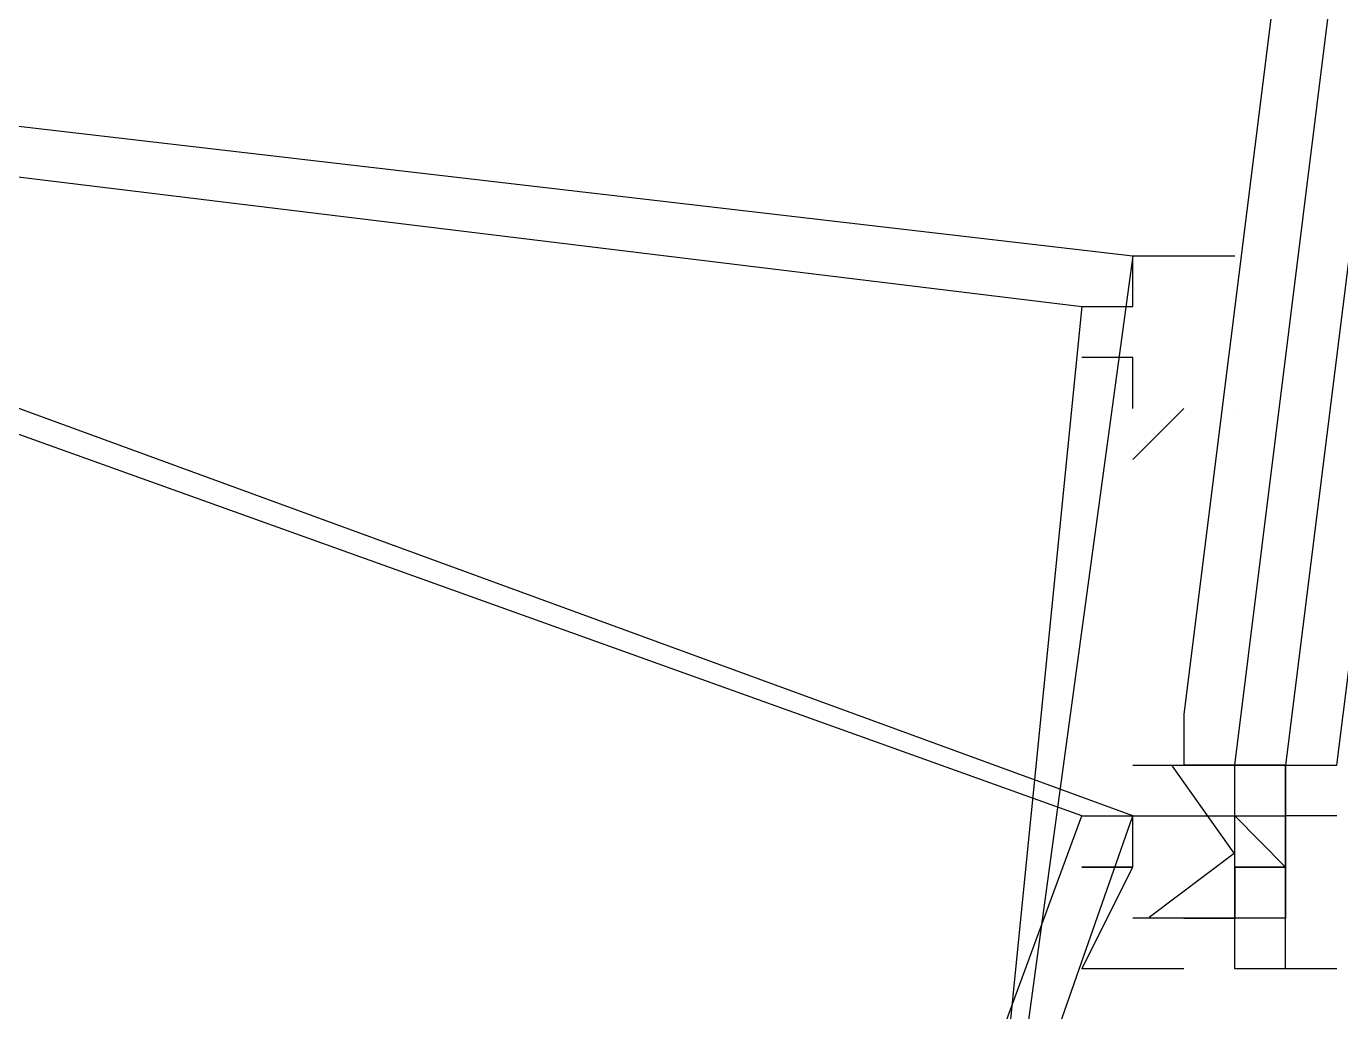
# Model space of a CAD drawing. Header units: feet. Extents: x -84 to 198, y -22 to 181.
# Drawn here: x 137.6038 to 137.9477, y 103.2066 to 103.4644 of the extents above; entities that cross this region are included whole.
import ezdxf

# ---------------------------------------------------------------- set-up
doc = ezdxf.new("R2010")
doc.units = ezdxf.units.FT
doc.layers.add('A-LINEA', color=7, linetype='CONTINUOUS')

msp = doc.modelspace()

# ---------------------------------------------------------------- linework, layer by layer
at = {"layer": 'A-LINEA'}
for p, q in [((137.8933, 103.3911), (137.8933, 103.3911)), ((137.8933, 103.3911), (137.8933, 103.3911)), ((137.8933, 103.2711), (137.8933, 103.2711)), ((137.8933, 103.2711), (137.8933, 103.2711)), ((137.9067, 103.2711), (137.9067, 103.2711)), ((137.9067, 103.2711), (137.9067, 103.2711)), ((137.9067, 103.2711), (137.9067, 103.2711)), ((137.9067, 103.2711), (137.9067, 103.2711)), ((137.9067, 103.2711), (137.9067, 103.2711)), ((137.9067, 103.2711), (137.9067, 103.2711)), ((137.9067, 103.2711), (137.9067, 103.2711)), ((137.9067, 103.2711), (137.9067, 103.2711)), ((137.92, 103.2711), (137.9067, 103.2711)), ((137.9067, 103.2711), (137.9067, 103.2711)), ((137.9067, 103.2711), (137.9067, 103.2711)), ((137.9067, 103.2711), (137.9067, 103.2711)), ((137.9067, 103.2711), (137.9067, 103.2711)), ((137.9067, 103.2711), (137.9067, 103.2711)), ((137.9067, 103.2711), (137.9067, 103.2711)), ((137.9067, 103.2711), (137.9067, 103.2711)), ((137.9067, 103.2711), (137.9067, 103.2711)), ((137.92, 103.2711), (137.9067, 103.2711)), ((137.92, 103.2711), (137.9333, 103.2711)), ((137.92, 103.2711), (137.92, 103.2711)), ((137.92, 103.2578), (137.92, 103.2711)), ((137.92, 103.2711), (137.92, 103.2711)), ((137.92, 103.2711), (137.92, 103.2711)), ((137.92, 103.2711), (137.92, 103.2711)), ((137.92, 103.2711), (137.92, 103.2711)), ((137.92, 103.2711), (137.92, 103.2711)), ((137.92, 103.2711), (137.92, 103.2711)), ((137.92, 103.2711), (137.92, 103.2711)), ((137.92, 103.2711), (137.92, 103.2711)), ((137.92, 103.2711), (137.92, 103.2711)), ((137.92, 103.2711), (137.92, 103.2711)), ((137.92, 103.2711), (137.92, 103.2711)), ((137.92, 103.2711), (137.92, 103.2711)), ((137.92, 103.2711), (137.92, 103.2711)), ((137.9333, 103.2711), (137.92, 103.2711)), ((137.92, 103.2711), (137.92, 103.2711)), ((137.92, 103.2711), (137.92, 103.2711)), ((137.92, 103.2711), (137.92, 103.2711)), ((137.92, 103.2711), (137.92, 103.2711)), ((137.92, 103.2711), (137.92, 103.2711)), ((137.92, 103.2711), (137.92, 103.2711)), ((137.92, 103.2711), (137.92, 103.2711)), ((137.92, 103.2711), (137.92, 103.2711)), ((137.92, 103.2711), (137.92, 103.2711)), ((137.92, 103.2711), (137.92, 103.2711)), ((137.92, 103.2711), (137.92, 103.2711)), ((137.92, 103.2711), (137.9333, 103.2711)), ((137.92, 103.2711), (137.92, 103.2711)), ((137.92, 103.2578), (137.92, 103.2711)), ((137.92, 103.2711), (137.92, 103.2711)), ((137.92, 103.2711), (137.92, 103.2711)), ((137.92, 103.2711), (137.92, 103.2711)), ((137.92, 103.2711), (137.92, 103.2711)), ((137.92, 103.2711), (137.92, 103.2711)), ((137.92, 103.2711), (137.92, 103.2711)), ((137.92, 103.2711), (137.92, 103.2711)), ((137.92, 103.2711), (137.92, 103.2711)), ((137.92, 103.2711), (137.92, 103.2711)), ((137.92, 103.2711), (137.92, 103.2711)), ((137.92, 103.2711), (137.92, 103.2711)), ((137.92, 103.2711), (137.92, 103.2711)), ((137.92, 103.2711), (137.92, 103.2711)), ((137.9333, 103.2711), (137.92, 103.2711)), ((137.92, 103.2711), (137.92, 103.2711)), ((137.92, 103.2711), (137.92, 103.2711)), ((137.92, 103.2711), (137.92, 103.2711)), ((137.92, 103.2711), (137.92, 103.2711)), ((137.92, 103.2711), (137.92, 103.2711)), ((137.92, 103.2711), (137.92, 103.2711)), ((137.92, 103.2711), (137.92, 103.2711)), ((137.92, 103.2711), (137.92, 103.2711)), ((137.92, 103.2711), (137.92, 103.2711)), ((137.92, 103.2711), (137.92, 103.2711)), ((137.92, 103.2711), (137.92, 103.2711)), ((137.9333, 103.2711), (137.9333, 103.2711)), ((137.9333, 103.2578), (137.9333, 103.2711)), ((137.9333, 103.2711), (137.9333, 103.2711)), ((137.9333, 103.2711), (137.9333, 103.2711)), ((137.9333, 103.2711), (137.9333, 103.2711)), ((137.9333, 103.2711), (137.9333, 103.2711)), ((137.9333, 103.2711), (137.9467, 103.2711)), ((137.9333, 103.2711), (137.9333, 103.2711)), ((137.9333, 103.2711), (137.9333, 103.2711)), ((137.9333, 103.2711), (137.9333, 103.2711)), ((137.9333, 103.2711), (137.9333, 103.2711)), ((137.9333, 103.2711), (137.9333, 103.2711)), ((137.9333, 103.2711), (137.9333, 103.2711)), ((137.9333, 103.2711), (137.9467, 103.2711)), ((137.9333, 103.2578), (137.9333, 103.2711)), ((137.9333, 103.2578), (137.9333, 103.2711)), ((137.9333, 103.2711), (137.9333, 103.2711)), ((137.9333, 103.2711), (137.9333, 103.2578)), ((137.9333, 103.2711), (137.9333, 103.2711)), ((137.9333, 103.2711), (137.9333, 103.2711)), ((137.9333, 103.2711), (137.9333, 103.2711)), ((137.9333, 103.2711), (137.9333, 103.2711)), ((137.9333, 103.2711), (137.9333, 103.2711)), ((137.9333, 103.2711), (137.9333, 103.2711)), ((137.9333, 103.2711), (137.9333, 103.2711)), ((137.9333, 103.2711), (137.9333, 103.2711)), ((137.9333, 103.2578), (137.9333, 103.2711)), ((137.9333, 103.2711), (137.9333, 103.2711)), ((137.9333, 103.2711), (137.9333, 103.2711)), ((137.9333, 103.2711), (137.9333, 103.2711)), ((137.9333, 103.2711), (137.9333, 103.2711)), ((137.9333, 103.2711), (137.9467, 103.2711)), ((137.9333, 103.2711), (137.9333, 103.2711)), ((137.9333, 103.2711), (137.9333, 103.2711)), ((137.9333, 103.2711), (137.9333, 103.2711)), ((137.9333, 103.2711), (137.9333, 103.2711)), ((137.9333, 103.2711), (137.9333, 103.2711)), ((137.9333, 103.2711), (137.9333, 103.2711)), ((137.9333, 103.2711), (137.9467, 103.2711)), ((137.9333, 103.2578), (137.9333, 103.2711)), ((137.9333, 103.2578), (137.9333, 103.2711)), ((137.9333, 103.2711), (137.9333, 103.2711)), ((137.9333, 103.2711), (137.9333, 103.2578)), ((137.9333, 103.2711), (137.9333, 103.2711)), ((137.9333, 103.2711), (137.9333, 103.2711)), ((137.9333, 103.2711), (137.9333, 103.2711)), ((137.9333, 103.2711), (137.9333, 103.2711)), ((137.9333, 103.2711), (137.9333, 103.2711)), ((137.9333, 103.2711), (137.9333, 103.2711)), ((137.9333, 103.2711), (137.9333, 103.2711)), ((137.9467, 103.2711), (137.9467, 103.2711)), ((137.9467, 103.2711), (137.9467, 103.2711)), ((137.9467, 103.2711), (137.9467, 103.2711)), ((137.9467, 103.2711), (137.9467, 103.2711)), ((137.9467, 103.2711), (137.9467, 103.2711)), ((137.9467, 103.2711), (137.9467, 103.2711)), ((137.9467, 103.2711), (137.9467, 103.2711)), ((137.9467, 103.2711), (137.9467, 103.2711)), ((137.9467, 103.2711), (137.9467, 103.2711)), ((137.9467, 103.2711), (137.9467, 103.2711)), ((137.9467, 103.2711), (137.9467, 103.2711)), ((137.9467, 103.2711), (137.9467, 103.2711)), ((137.92, 103.2578), (137.92, 103.2578)), ((137.92, 103.2578), (137.92, 103.2578)), ((137.92, 103.2578), (137.92, 103.2578)), ((137.92, 103.2444), (137.92, 103.2578)), ((137.92, 103.2578), (137.92, 103.2578)), ((137.9333, 103.2444), (137.92, 103.2578)), ((137.92, 103.2578), (137.92, 103.2578)), ((137.92, 103.2578), (137.92, 103.2578)), ((137.92, 103.2578), (137.9333, 103.2578)), ((137.92, 103.2578), (137.92, 103.2578)), ((137.92, 103.2578), (137.92, 103.2578)), ((137.92, 103.2578), (137.92, 103.2578)), ((137.92, 103.2578), (137.92, 103.2578)), ((137.92, 103.2578), (137.92, 103.2578)), ((137.92, 103.2578), (137.92, 103.2578)), ((137.92, 103.2578), (137.92, 103.2578)), ((137.92, 103.2578), (137.92, 103.2578)), ((137.92, 103.2578), (137.92, 103.2578)), ((137.92, 103.2444), (137.92, 103.2578)), ((137.92, 103.2578), (137.92, 103.2578)), ((137.9333, 103.2444), (137.92, 103.2578)), ((137.92, 103.2578), (137.92, 103.2578)), ((137.92, 103.2578), (137.92, 103.2578)), ((137.92, 103.2578), (137.9333, 103.2578)), ((137.92, 103.2578), (137.92, 103.2578)), ((137.92, 103.2578), (137.92, 103.2578)), ((137.92, 103.2578), (137.92, 103.2578)), ((137.92, 103.2578), (137.92, 103.2578)), ((137.92, 103.2578), (137.92, 103.2578)), ((137.92, 103.2578), (137.92, 103.2578)), ((137.9333, 103.2578), (137.9333, 103.2578)), ((137.9333, 103.2578), (137.9333, 103.2578)), ((137.9333, 103.2578), (137.9333, 103.2578)), ((137.9333, 103.2578), (137.9333, 103.2578)), ((137.9333, 103.2578), (137.9333, 103.2578)), ((137.9333, 103.2578), (137.9333, 103.2578)), ((137.9333, 103.2578), (137.9333, 103.2578)), ((137.9333, 103.2578), (137.9333, 103.2578)), ((137.9333, 103.2578), (137.9333, 103.2578)), ((137.9333, 103.2578), (137.9333, 103.2578)), ((137.9333, 103.2578), (137.9333, 103.2578)), ((137.9333, 103.2578), (137.9333, 103.2578)), ((137.9333, 103.2578), (137.9333, 103.2578)), ((137.9333, 103.2578), (137.9333, 103.2578)), ((137.9467, 103.2578), (137.9333, 103.2578)), ((137.9333, 103.2578), (137.9333, 103.2578)), ((137.9333, 103.2578), (137.9333, 103.2578)), ((137.9333, 103.2578), (137.9333, 103.2578)), ((137.9333, 103.2578), (137.9333, 103.2578)), ((137.9333, 103.2578), (137.9333, 103.2578)), ((137.9333, 103.2578), (137.9333, 103.2578)), ((137.9333, 103.2578), (137.9333, 103.2578)), ((137.9333, 103.2444), (137.9333, 103.2578)), ((137.9333, 103.2578), (137.9333, 103.2578)), ((137.9333, 103.2578), (137.9333, 103.2578)), ((137.9333, 103.2578), (137.9333, 103.2578)), ((137.9333, 103.2578), (137.9333, 103.2578)), ((137.9333, 103.2578), (137.9333, 103.2578)), ((137.9333, 103.2578), (137.9333, 103.2578)), ((137.9333, 103.2578), (137.9333, 103.2578)), ((137.9333, 103.2578), (137.9333, 103.2578)), ((137.9333, 103.2578), (137.9333, 103.2578)), ((137.9467, 103.2578), (137.9333, 103.2578)), ((137.9467, 103.2578), (137.9333, 103.2578)), ((137.9333, 103.2578), (137.9333, 103.2578)), ((137.9333, 103.2578), (137.9333, 103.2578)), ((137.9333, 103.2578), (137.9333, 103.2578)), ((137.9333, 103.2578), (137.9333, 103.2444)), ((137.9333, 103.2578), (137.9333, 103.2578)), ((137.9333, 103.2578), (137.9333, 103.2578)), ((137.9333, 103.2578), (137.9333, 103.2444)), ((137.9333, 103.2578), (137.9333, 103.2578)), ((137.9333, 103.2578), (137.9333, 103.2578)), ((137.9333, 103.2578), (137.9333, 103.2578)), ((137.9333, 103.2578), (137.9333, 103.2578)), ((137.9333, 103.2578), (137.9333, 103.2578)), ((137.9333, 103.2578), (137.9333, 103.2578)), ((137.9333, 103.2578), (137.9333, 103.2578)), ((137.9333, 103.2578), (137.9333, 103.2578)), ((137.9333, 103.2578), (137.9333, 103.2578)), ((137.9333, 103.2578), (137.9333, 103.2578)), ((137.9333, 103.2578), (137.9333, 103.2578)), ((137.9333, 103.2578), (137.9333, 103.2578)), ((137.9333, 103.2578), (137.9333, 103.2578)), ((137.9333, 103.2578), (137.9333, 103.2578)), ((137.9467, 103.2578), (137.9333, 103.2578)), ((137.9333, 103.2578), (137.9333, 103.2578)), ((137.9333, 103.2578), (137.9333, 103.2578)), ((137.9333, 103.2578), (137.9333, 103.2578)), ((137.9333, 103.2578), (137.9333, 103.2578)), ((137.9333, 103.2578), (137.9333, 103.2578)), ((137.9333, 103.2578), (137.9333, 103.2578)), ((137.9333, 103.2578), (137.9333, 103.2578)), ((137.9333, 103.2444), (137.9333, 103.2578)), ((137.9333, 103.2578), (137.9333, 103.2578)), ((137.9333, 103.2578), (137.9333, 103.2578)), ((137.9333, 103.2578), (137.9333, 103.2578)), ((137.9333, 103.2578), (137.9333, 103.2578)), ((137.9333, 103.2578), (137.9333, 103.2578)), ((137.9333, 103.2578), (137.9333, 103.2578)), ((137.9333, 103.2578), (137.9333, 103.2578)), ((137.9333, 103.2578), (137.9333, 103.2578)), ((137.9333, 103.2578), (137.9333, 103.2578)), ((137.9467, 103.2578), (137.9333, 103.2578)), ((137.9467, 103.2578), (137.9333, 103.2578)), ((137.9333, 103.2578), (137.9333, 103.2578)), ((137.9333, 103.2578), (137.9333, 103.2578)), ((137.9333, 103.2578), (137.9333, 103.2578)), ((137.9333, 103.2578), (137.9333, 103.2444)), ((137.9333, 103.2578), (137.9333, 103.2578)), ((137.9333, 103.2578), (137.9333, 103.2578)), ((137.9333, 103.2578), (137.9333, 103.2444)), ((137.9467, 103.2578), (137.9467, 103.2578)), ((137.9467, 103.2578), (137.9467, 103.2578)), ((137.9467, 103.2578), (137.9467, 103.2578)), ((137.9467, 103.2578), (137.9467, 103.2578)), ((137.9467, 103.2578), (137.9467, 103.2578)), ((137.9467, 103.2578), (137.9467, 103.2578)), ((137.9467, 103.2578), (137.9467, 103.2578)), ((137.9467, 103.2578), (137.9467, 103.2578)), ((137.92, 103.2444), (137.92, 103.2444)), ((137.92, 103.2444), (137.92, 103.2444)), ((137.92, 103.2444), (137.92, 103.2444)), ((137.92, 103.2444), (137.92, 103.2444)), ((137.92, 103.2444), (137.9333, 103.2444)), ((137.92, 103.2444), (137.92, 103.2444)), ((137.92, 103.2444), (137.92, 103.2444)), ((137.92, 103.2444), (137.92, 103.2444)), ((137.92, 103.2444), (137.92, 103.2444)), ((137.92, 103.2444), (137.92, 103.2444)), ((137.92, 103.2444), (137.92, 103.2444)), ((137.92, 103.2444), (137.92, 103.2444)), ((137.92, 103.2444), (137.92, 103.2444)), ((137.92, 103.2444), (137.92, 103.2444)), ((137.92, 103.2444), (137.92, 103.2444)), ((137.92, 103.2444), (137.9333, 103.2444)), ((137.92, 103.2311), (137.92, 103.2444)), ((137.92, 103.2444), (137.9333, 103.2444)), ((137.92, 103.2444), (137.92, 103.2444)), ((137.92, 103.2444), (137.9333, 103.2444)), ((137.92, 103.2444), (137.92, 103.2311)), ((137.92, 103.2444), (137.92, 103.2444)), ((137.92, 103.2444), (137.92, 103.2444)), ((137.92, 103.2444), (137.92, 103.2444)), ((137.9333, 103.2444), (137.92, 103.2444)), ((137.92, 103.2444), (137.92, 103.2444)), ((137.92, 103.2444), (137.92, 103.2444)), ((137.92, 103.2444), (137.92, 103.2444)), ((137.92, 103.2444), (137.92, 103.2444)), ((137.92, 103.2444), (137.92, 103.2444)), ((137.92, 103.2444), (137.92, 103.2444)), ((137.92, 103.2444), (137.92, 103.2444)), ((137.92, 103.2444), (137.92, 103.2444)), ((137.92, 103.2444), (137.92, 103.2444)), ((137.92, 103.2444), (137.9333, 103.2444)), ((137.92, 103.2444), (137.92, 103.2444)), ((137.92, 103.2444), (137.92, 103.2444)), ((137.92, 103.2444), (137.92, 103.2444)), ((137.92, 103.2444), (137.92, 103.2444)), ((137.92, 103.2444), (137.92, 103.2444)), ((137.92, 103.2444), (137.92, 103.2444)), ((137.92, 103.2444), (137.92, 103.2444)), ((137.92, 103.2444), (137.92, 103.2444)), ((137.92, 103.2444), (137.92, 103.2444)), ((137.92, 103.2444), (137.92, 103.2444)), ((137.92, 103.2444), (137.9333, 103.2444)), ((137.92, 103.2311), (137.92, 103.2444)), ((137.92, 103.2444), (137.9333, 103.2444)), ((137.92, 103.2444), (137.92, 103.2444)), ((137.92, 103.2444), (137.9333, 103.2444)), ((137.92, 103.2444), (137.92, 103.2311)), ((137.92, 103.2444), (137.92, 103.2444)), ((137.92, 103.2444), (137.92, 103.2444)), ((137.92, 103.2444), (137.92, 103.2444)), ((137.9333, 103.2444), (137.92, 103.2444)), ((137.92, 103.2444), (137.92, 103.2444)), ((137.92, 103.2444), (137.92, 103.2444)), ((137.92, 103.2444), (137.92, 103.2444)), ((137.92, 103.2444), (137.92, 103.2444)), ((137.92, 103.2444), (137.92, 103.2444)), ((137.9333, 103.2444), (137.9333, 103.2444)), ((137.9333, 103.2444), (137.9333, 103.2444)), ((137.9333, 103.2444), (137.9333, 103.2444)), ((137.9333, 103.2444), (137.9333, 103.2444)), ((137.9333, 103.2444), (137.9333, 103.2444)), ((137.9333, 103.2444), (137.9333, 103.2444)), ((137.9333, 103.2444), (137.9333, 103.2311)), ((137.9333, 103.2311), (137.9333, 103.2444)), ((137.9333, 103.2444), (137.9333, 103.2444)), ((137.9333, 103.2444), (137.9333, 103.2444)), ((137.9333, 103.2444), (137.9333, 103.2444)), ((137.9333, 103.2444), (137.9333, 103.2444)), ((137.9333, 103.2444), (137.9333, 103.2444)), ((137.9333, 103.2444), (137.9333, 103.2444)), ((137.9333, 103.2444), (137.9333, 103.2444)), ((137.9333, 103.2444), (137.9333, 103.2444)), ((137.9333, 103.2444), (137.9333, 103.2444)), ((137.9333, 103.2444), (137.9333, 103.2444)), ((137.9333, 103.2444), (137.9333, 103.2444)), ((137.9333, 103.2444), (137.9333, 103.2444)), ((137.9333, 103.2444), (137.9333, 103.2444)), ((137.9333, 103.2444), (137.9333, 103.2444)), ((137.9333, 103.2444), (137.9333, 103.2444)), ((137.9333, 103.2444), (137.9333, 103.2311)), ((137.9333, 103.2311), (137.9333, 103.2444)), ((137.9333, 103.2444), (137.9333, 103.2444)), ((137.9333, 103.2444), (137.9333, 103.2444)), ((137.9333, 103.2444), (137.9333, 103.2444)), ((137.9333, 103.2444), (137.9333, 103.2444)), ((137.9333, 103.2444), (137.9333, 103.2444)), ((137.9333, 103.2444), (137.9333, 103.2444)), ((137.9333, 103.2444), (137.9333, 103.2444)), ((137.9333, 103.2444), (137.9333, 103.2444)), ((137.9333, 103.2444), (137.9333, 103.2444)), ((137.8933, 103.2311), (137.8933, 103.2311)), ((137.8933, 103.2311), (137.8933, 103.2311)), ((137.8933, 103.2311), (137.8933, 103.2311)), ((137.8933, 103.2311), (137.8933, 103.2311)), ((137.9067, 103.2311), (137.92, 103.2311)), ((137.9067, 103.2311), (137.9067, 103.2311)), ((137.9067, 103.2311), (137.9067, 103.2311)), ((137.9067, 103.2311), (137.9067, 103.2311)), ((137.9067, 103.2311), (137.9067, 103.2311)), ((137.9067, 103.2311), (137.9067, 103.2311)), ((137.9067, 103.2311), (137.9067, 103.2311)), ((137.9067, 103.2311), (137.9067, 103.2311)), ((137.9067, 103.2311), (137.9067, 103.2311)), ((137.9067, 103.2311), (137.92, 103.2311)), ((137.9067, 103.2311), (137.9067, 103.2311)), ((137.9067, 103.2311), (137.9067, 103.2311)), ((137.9067, 103.2311), (137.92, 103.2311)), ((137.9067, 103.2311), (137.92, 103.2311)), ((137.9067, 103.2311), (137.92, 103.2311)), ((137.9067, 103.2311), (137.9067, 103.2311)), ((137.9067, 103.2311), (137.9067, 103.2311)), ((137.92, 103.2311), (137.9067, 103.2311)), ((137.9067, 103.2311), (137.9067, 103.2311)), ((137.9067, 103.2311), (137.9067, 103.2311)), ((137.9067, 103.2311), (137.9067, 103.2311)), ((137.9067, 103.2311), (137.9067, 103.2311)), ((137.9067, 103.2311), (137.9067, 103.2311)), ((137.9067, 103.2311), (137.9067, 103.2311)), ((137.9067, 103.2311), (137.92, 103.2311)), ((137.9067, 103.2311), (137.9067, 103.2311)), ((137.9067, 103.2311), (137.9067, 103.2311)), ((137.9067, 103.2311), (137.9067, 103.2311)), ((137.9067, 103.2311), (137.9067, 103.2311)), ((137.9067, 103.2311), (137.9067, 103.2311)), ((137.9067, 103.2311), (137.9067, 103.2311)), ((137.9067, 103.2311), (137.9067, 103.2311)), ((137.9067, 103.2311), (137.9067, 103.2311)), ((137.9067, 103.2311), (137.92, 103.2311)), ((137.9067, 103.2311), (137.9067, 103.2311)), ((137.9067, 103.2311), (137.9067, 103.2311)), ((137.9067, 103.2311), (137.92, 103.2311)), ((137.9067, 103.2311), (137.92, 103.2311)), ((137.9067, 103.2311), (137.92, 103.2311)), ((137.9067, 103.2311), (137.9067, 103.2311)), ((137.9067, 103.2311), (137.9067, 103.2311)), ((137.92, 103.2311), (137.9067, 103.2311)), ((137.9067, 103.2311), (137.9067, 103.2311)), ((137.9067, 103.2311), (137.9067, 103.2311)), ((137.9067, 103.2311), (137.9067, 103.2311)), ((137.9067, 103.2311), (137.9067, 103.2311)), ((137.9067, 103.2311), (137.9067, 103.2311)), ((137.9067, 103.2311), (137.9067, 103.2311)), ((137.92, 103.2311), (137.92, 103.2311)), ((137.92, 103.2311), (137.92, 103.2311)), ((137.92, 103.2178), (137.92, 103.2311)), ((137.92, 103.2311), (137.92, 103.2311)), ((137.92, 103.2311), (137.92, 103.2311)), ((137.92, 103.2311), (137.92, 103.2311)), ((137.92, 103.2178), (137.92, 103.2311)), ((137.92, 103.2311), (137.92, 103.2311)), ((137.92, 103.2311), (137.92, 103.2311)), ((137.92, 103.2311), (137.92, 103.2311)), ((137.92, 103.2311), (137.92, 103.2311)), ((137.92, 103.2311), (137.92, 103.2311)), ((137.92, 103.2178), (137.92, 103.2311)), ((137.92, 103.2178), (137.92, 103.2311)), ((137.92, 103.2311), (137.92, 103.2311)), ((137.92, 103.2311), (137.92, 103.2311)), ((137.92, 103.2311), (137.92, 103.2311)), ((137.92, 103.2311), (137.92, 103.2311)), ((137.92, 103.2311), (137.92, 103.2311)), ((137.92, 103.2311), (137.92, 103.2311)), ((137.92, 103.2311), (137.92, 103.2311)), ((137.92, 103.2311), (137.92, 103.2311)), ((137.92, 103.2178), (137.92, 103.2311)), ((137.92, 103.2311), (137.92, 103.2311)), ((137.92, 103.2311), (137.92, 103.2311)), ((137.92, 103.2311), (137.92, 103.2311)), ((137.92, 103.2178), (137.92, 103.2311)), ((137.92, 103.2311), (137.92, 103.2311)), ((137.92, 103.2311), (137.92, 103.2311)), ((137.92, 103.2311), (137.92, 103.2311)), ((137.92, 103.2311), (137.92, 103.2311)), ((137.92, 103.2311), (137.92, 103.2311)), ((137.92, 103.2178), (137.92, 103.2311)), ((137.92, 103.2178), (137.92, 103.2311)), ((137.92, 103.2311), (137.92, 103.2311)), ((137.92, 103.2311), (137.92, 103.2311)), ((137.92, 103.2311), (137.92, 103.2311)), ((137.92, 103.2311), (137.92, 103.2311)), ((137.92, 103.2311), (137.92, 103.2311)), ((137.92, 103.2311), (137.92, 103.2311)), ((137.9333, 103.2311), (137.9333, 103.2311)), ((137.9333, 103.2311), (137.9333, 103.2311)), ((137.9333, 103.2178), (137.9333, 103.2311)), ((137.9333, 103.2311), (137.9333, 103.2311)), ((137.9333, 103.2311), (137.9333, 103.2311)), ((137.9333, 103.2311), (137.9333, 103.2311)), ((137.9333, 103.2311), (137.9333, 103.2311)), ((137.9333, 103.2311), (137.9333, 103.2311)), ((137.9333, 103.2311), (137.9333, 103.2311)), ((137.9333, 103.2178), (137.9333, 103.2311)), ((137.9333, 103.2311), (137.9333, 103.2311)), ((137.9333, 103.2311), (137.9333, 103.2311)), ((137.9333, 103.2311), (137.9333, 103.2311)), ((137.9333, 103.2311), (137.9333, 103.2311)), ((137.9333, 103.2311), (137.9333, 103.2311)), ((137.9333, 103.2311), (137.9333, 103.2311)), ((137.9333, 103.2311), (137.9333, 103.2311)), ((137.9333, 103.2311), (137.9333, 103.2311)), ((137.9333, 103.2311), (137.9333, 103.2311)), ((137.9333, 103.2311), (137.9333, 103.2311)), ((137.9333, 103.2311), (137.9333, 103.2311)), ((137.9333, 103.2311), (137.9333, 103.2311)), ((137.9333, 103.2311), (137.9333, 103.2311)), ((137.9333, 103.2311), (137.9333, 103.2311)), ((137.9333, 103.2311), (137.9333, 103.2311)), ((137.9333, 103.2311), (137.9333, 103.2311)), ((137.9333, 103.2178), (137.9333, 103.2311)), ((137.9333, 103.2311), (137.9333, 103.2311)), ((137.9333, 103.2311), (137.9333, 103.2311)), ((137.9333, 103.2311), (137.9333, 103.2311)), ((137.9333, 103.2311), (137.9333, 103.2311)), ((137.9333, 103.2311), (137.9333, 103.2311)), ((137.9333, 103.2311), (137.9333, 103.2311)), ((137.9333, 103.2178), (137.9333, 103.2311)), ((137.9333, 103.2311), (137.9333, 103.2311)), ((137.9333, 103.2311), (137.9333, 103.2311)), ((137.9333, 103.2311), (137.9333, 103.2311)), ((137.9333, 103.2311), (137.9333, 103.2311)), ((137.9333, 103.2311), (137.9333, 103.2311)), ((137.9333, 103.2311), (137.9333, 103.2311)), ((137.9333, 103.2311), (137.9333, 103.2311)), ((137.9333, 103.2311), (137.9333, 103.2311)), ((137.9333, 103.2311), (137.9333, 103.2311)), ((137.9333, 103.2311), (137.9333, 103.2311)), ((137.9333, 103.2311), (137.9333, 103.2311)), ((137.9333, 103.2311), (137.9333, 103.2311)), ((137.9333, 103.2311), (137.9333, 103.2311)), ((137.9333, 103.2311), (137.9333, 103.2311)), ((137.92, 103.2178), (137.92, 103.2178)), ((137.92, 103.2178), (137.92, 103.2178)), ((137.92, 103.2178), (137.92, 103.2178)), ((137.92, 103.2178), (137.92, 103.2178)), ((137.92, 103.2178), (137.92, 103.2178)), ((137.92, 103.2178), (137.92, 103.2178)), ((137.92, 103.2178), (137.92, 103.2178)), ((137.92, 103.2178), (137.92, 103.2178)), ((137.9333, 103.2178), (137.9333, 103.2178)), ((137.9333, 103.2178), (137.9333, 103.2178)), ((137.9467, 103.2178), (137.9333, 103.2178)), ((137.9333, 103.2178), (137.9333, 103.2178)), ((137.9333, 103.2178), (137.9333, 103.2178)), ((137.9467, 103.2178), (137.9333, 103.2178))]:
    msp.add_line(p, q, dxfattribs=at)
for points in [[(137.92, 103.2711), (138.3467, 106.6978), (138.3333, 106.6978), (137.9067, 103.2844), (137.9067, 103.2711), (137.92, 103.2711)], [(137.92, 103.2711), (138.3467, 106.6978), (138.3333, 106.6978), (137.9067, 103.2844), (137.9067, 103.2711), (137.92, 103.2711)], [(137.9467, 103.2711), (138.3733, 106.6844), (138.3733, 106.6978), (138.36, 106.6978), (137.9333, 103.2711), (137.9467, 103.2711)], [(137.9467, 103.2711), (138.3733, 106.6844), (138.3733, 106.6978), (138.36, 106.6978), (137.9333, 103.2711), (137.9467, 103.2711)], [(137.28, 103.1778), (137.32, 103.4711), (137.8933, 103.4044), (137.8533, 103.1111), (137.28, 103.1778)], [(137.28, 103.1778), (137.32, 103.4711), (137.8933, 103.4044), (137.8533, 103.1111), (137.28, 103.1778)], [(137.3467, 103.4578), (137.2533, 103.1911), (137.8, 102.9911), (137.8933, 103.2578), (137.3467, 103.4578)], [(137.3467, 103.4578), (137.2533, 103.1911), (137.8, 102.9911), (137.8933, 103.2578), (137.3467, 103.4578)], [(137.2933, 103.1911), (137.3333, 103.4578), (137.88, 103.3911), (137.8533, 103.1244), (137.2933, 103.1911)], [(137.2933, 103.1911), (137.3333, 103.4578), (137.88, 103.3911), (137.8533, 103.1244), (137.2933, 103.1911)], [(137.36, 103.4444), (137.2667, 103.1911), (137.7867, 103.0044), (137.88, 103.2578), (137.36, 103.4444)], [(137.36, 103.4444), (137.2667, 103.1911), (137.7867, 103.0044), (137.88, 103.2578), (137.36, 103.4444)], [(137.88, 103.3911), (137.8933, 103.3911), (137.8933, 103.3911), (137.8933, 103.3911), (137.8933, 103.3911), (137.8933, 103.3911), (137.8933, 103.4044), (137.8933, 103.4044), (137.92, 103.4044), (137.92, 103.4044)], [(137.88, 103.3911), (137.8933, 103.3911), (137.8933, 103.3911), (137.8933, 103.3911), (137.8933, 103.3911), (137.8933, 103.3911), (137.8933, 103.4044), (137.8933, 103.4044), (137.92, 103.4044), (137.92, 103.4044)], [(137.92, 103.3911), (137.92, 103.3911), (137.92, 103.3911)], [(137.92, 103.3911), (137.92, 103.3911), (137.92, 103.3911)], [(137.8933, 103.3644), (137.8933, 103.3644), (137.8933, 103.3778), (137.8933, 103.3778), (137.8933, 103.3778), (137.8933, 103.3778), (137.88, 103.3778), (137.88, 103.3778), (137.88, 103.3778)], [(137.8933, 103.3644), (137.8933, 103.3644), (137.8933, 103.3778), (137.8933, 103.3778), (137.8933, 103.3778), (137.8933, 103.3778), (137.88, 103.3778), (137.88, 103.3778), (137.88, 103.3778)], [(137.8933, 103.3778), (137.8933, 103.3778), (137.8933, 103.3778), (137.8933, 103.3778)], [(137.8933, 103.3778), (137.8933, 103.3778), (137.8933, 103.3778), (137.8933, 103.3778)], [(137.92, 103.3778), (137.92, 103.3778), (137.92, 103.3778)], [(137.92, 103.3778), (137.92, 103.3778), (137.92, 103.3778)], [(137.8933, 103.3511), (137.9067, 103.3644), (137.9067, 103.3644)], [(137.8933, 103.3511), (137.9067, 103.3644), (137.9067, 103.3644)], [(137.92, 103.3644), (137.92, 103.3644), (137.92, 103.3644)], [(137.92, 103.3644), (137.92, 103.3644), (137.92, 103.3644)], [(137.8933, 103.2711), (137.9067, 103.2711), (137.92, 103.2711), (137.9333, 103.2711), (137.9467, 103.2711)], [(137.8933, 103.2711), (137.9067, 103.2711), (137.92, 103.2711), (137.9333, 103.2711), (137.9467, 103.2711)], [(137.8976, 103.2313), (137.9198, 103.2481), (137.9037, 103.2708)], [(137.8976, 103.2313), (137.9198, 103.2481), (137.9037, 103.2708)], [(137.88, 103.2578), (137.8933, 103.2578), (137.8933, 103.2578), (137.8933, 103.2578), (137.8933, 103.2578), (137.8933, 103.2578), (137.8933, 103.2578), (137.8933, 103.2578), (137.92, 103.2578), (137.92, 103.2578), (137.92, 103.2578)], [(137.88, 103.2444), (137.88, 103.2444), (137.8933, 103.2444), (137.8933, 103.2444), (137.8933, 103.2578)], [(137.88, 103.2578), (137.8933, 103.2578), (137.8933, 103.2578), (137.8933, 103.2578), (137.8933, 103.2578), (137.8933, 103.2578), (137.8933, 103.2578), (137.8933, 103.2578), (137.92, 103.2578), (137.92, 103.2578), (137.92, 103.2578)], [(137.88, 103.2444), (137.88, 103.2444), (137.8933, 103.2444), (137.8933, 103.2444), (137.8933, 103.2578)], [(137.9333, 103.2311), (137.9333, 103.2311), (137.9333, 103.2444), (137.9333, 103.2578)], [(137.9333, 103.2311), (137.9333, 103.2311), (137.9333, 103.2444), (137.9333, 103.2578)], [(137.9067, 103.2178), (137.9067, 103.2178), (137.9067, 103.2178), (137.88, 103.2178), (137.88, 103.2178), (137.8933, 103.2444), (137.8933, 103.2444), (137.88, 103.2444), (137.88, 103.2444), (137.88, 103.2444), (137.88, 103.2444), (137.88, 103.2444)], [(137.9067, 103.2178), (137.9067, 103.2178), (137.9067, 103.2178), (137.88, 103.2178), (137.88, 103.2178), (137.8933, 103.2444), (137.8933, 103.2444), (137.88, 103.2444), (137.88, 103.2444), (137.88, 103.2444), (137.88, 103.2444), (137.88, 103.2444)], [(137.92, 103.2444), (137.92, 103.2444), (137.92, 103.2444)], [(137.92, 103.2444), (137.92, 103.2444), (137.92, 103.2444)], [(137.9333, 103.2178), (137.92, 103.2178), (137.92, 103.2311), (137.8933, 103.2311)], [(137.9333, 103.2178), (137.92, 103.2178), (137.92, 103.2311), (137.8933, 103.2311)], [(137.9333, 103.2178), (137.9333, 103.2311), (137.92, 103.2311)], [(137.9333, 103.2178), (137.9333, 103.2311), (137.92, 103.2311)]]:
    msp.add_lwpolyline(points, dxfattribs=at)

doc.saveas('drawing.dxf')
